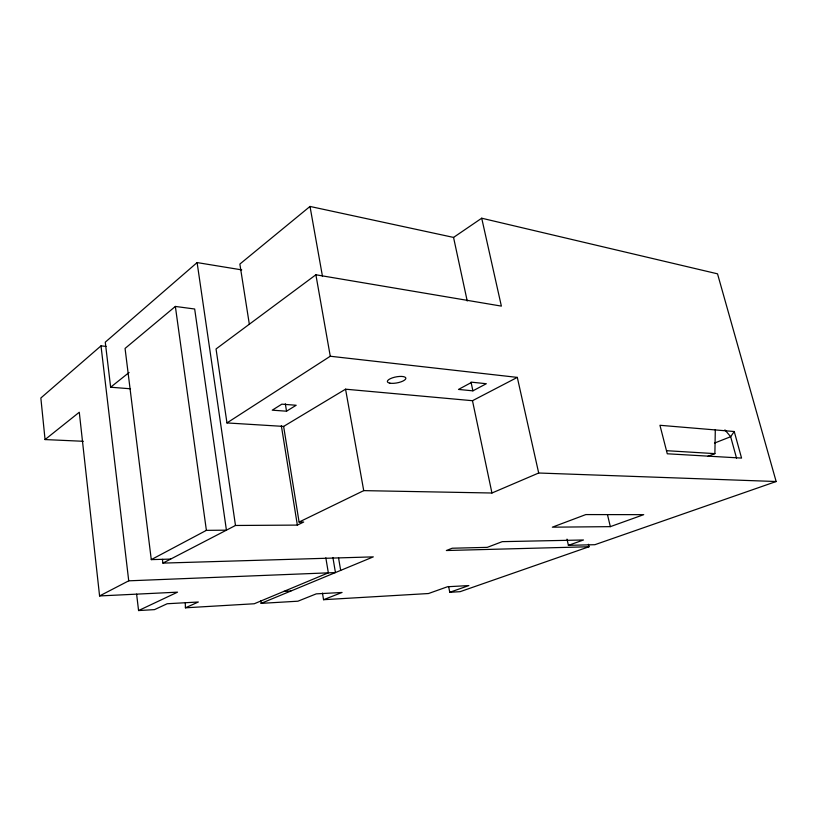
<?xml version="1.0" encoding="UTF-8"?>
<svg xmlns="http://www.w3.org/2000/svg" width="817" height="817" viewBox="0 0 817 817"><rect width="100%" height="100%" fill="white"/><g stroke="black" fill="none" stroke-linecap="round" stroke-linejoin="round"><path stroke-width="1.23" d="M707.798 456.366L714.885 453.629L715.304 429.63M734.248 431.519L741.56 458.082L667.275 453.782L659.952 425.289L734.248 431.519L730.664 436.717L714.477 443.09M106.077 346.398L101.002 345.867L40.85 398.002L45.058 439.566L83.314 441.292M241.74 269.886L197.111 262.574L105.27 342.18L110.632 387.217L130.516 388.79M151.278 559.625L206.395 530.356L226.421 530.172L194.671 309.01L175.359 306.436L125.062 348.44L151.278 559.625L170.641 559.094M566.998 539.128L568.407 545.347L594.909 544.694L776.15 481.519L717.52 273.828L481.713 218.21L453.547 237.42L310.011 206.446L239.871 264.065L249.338 324.257M45.058 439.566L79.28 412.248L99.582 595.94L177.534 592.162L138.573 610.554L136.613 594.153M110.632 387.217L129.096 372.491M481.713 218.21L501.372 306.109L315.883 274.778L216.045 348.961L226.963 422.93L283.622 426.413L345.56 389.188L472.481 400.708L517.304 377.393L538.689 473.012L776.15 481.519M226.963 422.93L330.272 356.243L517.304 377.393M286.532 411.196L296.183 405.263L281.834 404.16L272.245 410.175L286.532 411.196L285.327 403.792M472.89 390.843L486.319 383.724L471.909 382.213L458.5 389.423L472.89 390.843L471.041 382.101M99.582 595.94L128.729 580.826L335.44 572.564L332.907 557.5M162.42 559.328L162.9 563.107L235.48 525.474L297.357 525.096L303.679 522.032L299.093 522.053L283.622 426.413M299.093 522.053L363.728 490.629L491.946 493.008L538.689 473.012M185.285 603.028L185.408 607.807L198.347 602.006L167.179 603.743L154.495 609.625L138.573 610.554M260.746 600.852L261.113 603.365L373.308 556.867L162.9 563.107M322.47 593.101L323.552 599.698L342.057 592.468L316.24 593.867L297.919 601.2L261.113 603.365M610.33 526.648L643.714 514.659L585.83 514.577L552.343 527.179L610.33 526.648L607.46 514.608M568.407 545.347L583.481 539.986L502.261 541.651L487.249 547.359L452.209 548.227L446.348 550.525L588.996 546.757L588.414 544.275M448.625 586.483L449.758 592.284L468.846 585.575L447.532 586.739L428.506 593.53L323.552 599.698M588.996 546.757L460.124 591.671L449.758 592.284M185.408 607.807L254.23 603.763L328.342 572.84L325.83 557.817M283.836 591.406L290.821 591.048M666.835 450.708L714.885 453.629M724.914 429.875L730.664 436.717L736.536 458.123M453.547 237.42L467.222 301.013M472.481 400.708L491.946 493.008M345.56 389.188L363.728 490.629M310.011 206.446L322.501 276.483M315.883 274.778L330.272 356.243M338.534 557.817L340.679 570.389M281.344 425.749L297.357 525.096M197.111 262.574L235.48 525.474M175.359 306.436L206.395 530.356M101.002 345.867L128.729 580.826M389.821 383.153A9.416 3.043 -10.9 0 0 405.467 379.272A9.416 3.043 -10.9 0 0 394.57 377.219A9.416 3.043 -10.9 0 0 389.821 383.153"/></g></svg>
